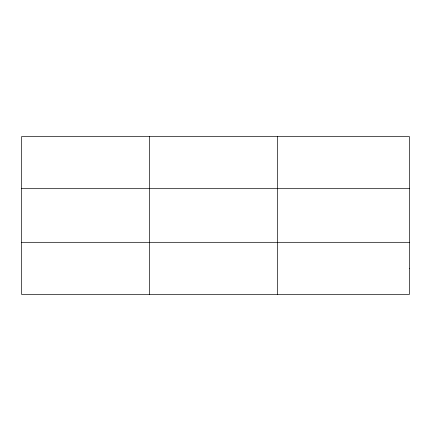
<?xml version="1.0" encoding="UTF-8"?>
<svg xmlns="http://www.w3.org/2000/svg" width="431" height="431" viewBox="0 0 431 431"><rect width="100%" height="100%" fill="white"/><g stroke="black" fill="none" stroke-linecap="round" stroke-linejoin="round"><path stroke-width="0.65" d="M149.557 294.384L149.557 136.616M277.564 294.384L277.564 136.616M21.55 188.681L409.45 188.681M21.55 242.319L409.45 242.319M409.45 268.351L409.45 294.384L21.55 294.384L21.55 136.616L409.45 136.616L409.45 268.351"/></g></svg>
